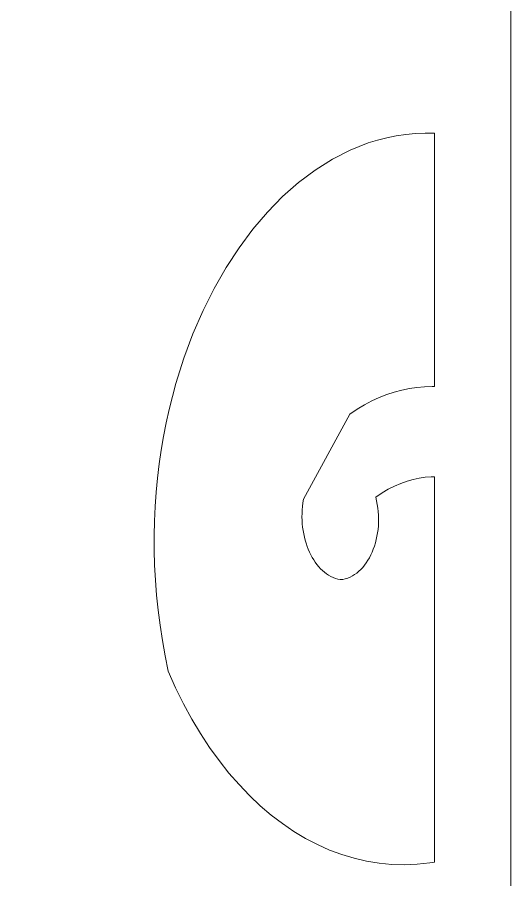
# Model space of a CAD drawing. Header units: centimetres. Extents: x -9.1 to 5.1, y -12.3 to 13.3.
# Drawn here: x 4.076 to 5.091, y -4.03 to -2.254 of the extents above; entities that cross this region are included whole.
import ezdxf

# ---------------------------------------------------------------- set-up
doc = ezdxf.new("R2010")
doc.units = ezdxf.units.CM
doc.header["$MEASUREMENT"] = 0
doc.layers.add('layer 1', color=7, linetype='Continuous')

msp = doc.modelspace()

# ---------------------------------------------------------------- linework, layer by layer
at = {"layer": 'layer 1', "color": 242, "lineweight": 9}
for points, knots in [([(5.08841, -12.32848), (5.08841, -12.32848), (-9.09402, -12.32848), (-9.09402, -12.32848), (-9.09402, -12.32848), (-9.09402, -12.32848), (-9.09402, 0.32731), (-9.09402, 0.32731), (-9.09402, 0.32731), (-9.09402, 0.32731), (5.0911, 0.32731), (5.0911, 0.32731), (5.0911, 0.32731), (5.0911, 0.32731), (5.0911, -12.32848), (5.0911, -12.32848), (5.0911, -12.32848), (5.0911, -12.32848), (5.08841, -12.32848), (5.08841, -12.32848)], [0, 0, 0, 0, 0.1666667, 0.1666667, 0.1666667, 0.1666667, 0.3333333, 0.3333333, 0.3333333, 0.3333333, 0.5, 0.5, 0.5, 0.5, 0.6666667, 0.6666667, 0.6666667, 0.6666667, 1, 1, 1, 1]), ([(4.93436, -3.99352), (4.93436, -3.99352), (4.93436, -3.20034), (4.93436, -3.20034), (4.93436, -3.20034), (4.93436, -3.20034), (4.92773, -3.20036), (4.92773, -3.20036), (4.92773, -3.20036), (4.92773, -3.20036), (4.91541, -3.20126), (4.91541, -3.20126), (4.91541, -3.20126), (4.91541, -3.20126), (4.90297, -3.20305), (4.90297, -3.20305), (4.90297, -3.20305), (4.90297, -3.20305), (4.89042, -3.20575), (4.89042, -3.20575), (4.89042, -3.20575), (4.89042, -3.20575), (4.87776, -3.20937), (4.87776, -3.20937), (4.87776, -3.20937), (4.87776, -3.20937), (4.865, -3.21395), (4.865, -3.21395), (4.865, -3.21395), (4.865, -3.21395), (4.85218, -3.21949), (4.85218, -3.21949), (4.85218, -3.21949), (4.85218, -3.21949), (4.83929, -3.22604), (4.83929, -3.22604), (4.83929, -3.22604), (4.83929, -3.22604), (4.82634, -3.23359), (4.82634, -3.23359), (4.82634, -3.23359), (4.82634, -3.23359), (4.81333, -3.24219), (4.81333, -3.24219), (4.81333, -3.24219), (4.81333, -3.24219), (4.81513, -3.24964), (4.81513, -3.24964), (4.81513, -3.24964), (4.81513, -3.24964), (4.81659, -3.25712), (4.81659, -3.25712), (4.81659, -3.25712), (4.81659, -3.25712), (4.81773, -3.26459), (4.81773, -3.26459), (4.81773, -3.26459), (4.81773, -3.26459), (4.81853, -3.27208), (4.81853, -3.27208), (4.81853, -3.27208), (4.81853, -3.27208), (4.81904, -3.27953), (4.81904, -3.27953), (4.81904, -3.27953), (4.81904, -3.27953), (4.81923, -3.28694), (4.81923, -3.28694), (4.81923, -3.28694), (4.81923, -3.28694), (4.81913, -3.2943), (4.81913, -3.2943), (4.81913, -3.2943), (4.81913, -3.2943), (4.81874, -3.30159), (4.81874, -3.30159), (4.81874, -3.30159), (4.81874, -3.30159), (4.81807, -3.30878), (4.81807, -3.30878), (4.81807, -3.30878), (4.81807, -3.30878), (4.81709, -3.31587), (4.81709, -3.31587), (4.81709, -3.31587), (4.81709, -3.31587), (4.81587, -3.32286), (4.81587, -3.32286), (4.81587, -3.32286), (4.81587, -3.32286), (4.81439, -3.32968), (4.81439, -3.32968), (4.81439, -3.32968), (4.81439, -3.32968), (4.81264, -3.33637), (4.81264, -3.33637), (4.81264, -3.33637), (4.81264, -3.33637), (4.81064, -3.34287), (4.81064, -3.34287), (4.81064, -3.34287), (4.81064, -3.34287), (4.80841, -3.3492), (4.80841, -3.3492), (4.80841, -3.3492), (4.80841, -3.3492), (4.80593, -3.35532), (4.80593, -3.35532), (4.80593, -3.35532), (4.80593, -3.35532), (4.80325, -3.36122), (4.80325, -3.36122), (4.80325, -3.36122), (4.80325, -3.36122), (4.80033, -3.36688), (4.80033, -3.36688), (4.80033, -3.36688), (4.80033, -3.36688), (4.79718, -3.37229), (4.79718, -3.37229), (4.79718, -3.37229), (4.79718, -3.37229), (4.79385, -3.37744), (4.79385, -3.37744), (4.79385, -3.37744), (4.79385, -3.37744), (4.79031, -3.38229), (4.79031, -3.38229), (4.79031, -3.38229), (4.79031, -3.38229), (4.78657, -3.38684), (4.78657, -3.38684), (4.78657, -3.38684), (4.78657, -3.38684), (4.78266, -3.39108), (4.78266, -3.39108), (4.78266, -3.39108), (4.78266, -3.39108), (4.77857, -3.39497), (4.77857, -3.39497), (4.77857, -3.39497), (4.77857, -3.39497), (4.7743, -3.39852), (4.7743, -3.39852), (4.7743, -3.39852), (4.7743, -3.39852), (4.76987, -3.4017), (4.76987, -3.4017), (4.76987, -3.4017), (4.76987, -3.4017), (4.76529, -3.40449), (4.76529, -3.40449), (4.76529, -3.40449), (4.76529, -3.40449), (4.76055, -3.40689), (4.76055, -3.40689), (4.76055, -3.40689), (4.76055, -3.40689), (4.75566, -3.40886), (4.75566, -3.40886), (4.75566, -3.40886), (4.75566, -3.40886), (4.75065, -3.4104), (4.75065, -3.4104), (4.75065, -3.4104), (4.75065, -3.4104), (4.74551, -3.4115), (4.74551, -3.4115), (4.74551, -3.4115), (4.74551, -3.4115), (4.74024, -3.41212), (4.74024, -3.41212), (4.74024, -3.41212), (4.74024, -3.41212), (4.73527, -3.41109), (4.73527, -3.41109), (4.73527, -3.41109), (4.73527, -3.41109), (4.7304, -3.40964), (4.7304, -3.40964), (4.7304, -3.40964), (4.7304, -3.40964), (4.72564, -3.40782), (4.72564, -3.40782), (4.72564, -3.40782), (4.72564, -3.40782), (4.72103, -3.40564), (4.72103, -3.40564), (4.72103, -3.40564), (4.72103, -3.40564), (4.71652, -3.4031), (4.71652, -3.4031), (4.71652, -3.4031), (4.71652, -3.4031), (4.71216, -3.40021), (4.71216, -3.40021), (4.71216, -3.40021), (4.71216, -3.40021), (4.70794, -3.397), (4.70794, -3.397), (4.70794, -3.397), (4.70794, -3.397), (4.70384, -3.39346), (4.70384, -3.39346), (4.70384, -3.39346), (4.70384, -3.39346), (4.69992, -3.38963), (4.69992, -3.38963), (4.69992, -3.38963), (4.69992, -3.38963), (4.69616, -3.3855), (4.69616, -3.3855), (4.69616, -3.3855), (4.69616, -3.3855), (4.69255, -3.3811), (4.69255, -3.3811), (4.69255, -3.3811), (4.69255, -3.3811), (4.6891, -3.37643), (4.6891, -3.37643), (4.6891, -3.37643), (4.6891, -3.37643), (4.68583, -3.3715), (4.68583, -3.3715), (4.68583, -3.3715), (4.68583, -3.3715), (4.68275, -3.36633), (4.68275, -3.36633), (4.68275, -3.36633), (4.68275, -3.36633), (4.67983, -3.36093), (4.67983, -3.36093), (4.67983, -3.36093), (4.67983, -3.36093), (4.67713, -3.35532), (4.67713, -3.35532), (4.67713, -3.35532), (4.67713, -3.35532), (4.67462, -3.3495), (4.67462, -3.3495), (4.67462, -3.3495), (4.67462, -3.3495), (4.67231, -3.34351), (4.67231, -3.34351), (4.67231, -3.34351), (4.67231, -3.34351), (4.67021, -3.33732), (4.67021, -3.33732), (4.67021, -3.33732), (4.67021, -3.33732), (4.66832, -3.33098), (4.66832, -3.33098), (4.66832, -3.33098), (4.66832, -3.33098), (4.66666, -3.32448), (4.66666, -3.32448), (4.66666, -3.32448), (4.66666, -3.32448), (4.66524, -3.31783), (4.66524, -3.31783), (4.66524, -3.31783), (4.66524, -3.31783), (4.66404, -3.31107), (4.66404, -3.31107), (4.66404, -3.31107), (4.66404, -3.31107), (4.66307, -3.3042), (4.66307, -3.3042), (4.66307, -3.3042), (4.66307, -3.3042), (4.66235, -3.29722), (4.66235, -3.29722), (4.66235, -3.29722), (4.66235, -3.29722), (4.66187, -3.29015), (4.66187, -3.29015), (4.66187, -3.29015), (4.66187, -3.29015), (4.66166, -3.28301), (4.66166, -3.28301), (4.66166, -3.28301), (4.66166, -3.28301), (4.66171, -3.2758), (4.66171, -3.2758), (4.66171, -3.2758), (4.66171, -3.2758), (4.66201, -3.26855), (4.66201, -3.26855), (4.66201, -3.26855), (4.66201, -3.26855), (4.6626, -3.26125), (4.6626, -3.26125), (4.6626, -3.26125), (4.6626, -3.26125), (4.66346, -3.25394), (4.66346, -3.25394), (4.66346, -3.25394), (4.66346, -3.25394), (4.66461, -3.24662), (4.66461, -3.24662), (4.66461, -3.24662), (4.66461, -3.24662), (4.75998, -3.07107), (4.75998, -3.07107), (4.75998, -3.07107), (4.75998, -3.07107), (4.77489, -3.06118), (4.77489, -3.06118), (4.77489, -3.06118), (4.77489, -3.06118), (4.78995, -3.05224), (4.78995, -3.05224), (4.78995, -3.05224), (4.78995, -3.05224), (4.80515, -3.04427), (4.80515, -3.04427), (4.80515, -3.04427), (4.80515, -3.04427), (4.82047, -3.03724), (4.82047, -3.03724), (4.82047, -3.03724), (4.82047, -3.03724), (4.83589, -3.03117), (4.83589, -3.03117), (4.83589, -3.03117), (4.83589, -3.03117), (4.85139, -3.02603), (4.85139, -3.02603), (4.85139, -3.02603), (4.85139, -3.02603), (4.86698, -3.02183), (4.86698, -3.02183), (4.86698, -3.02183), (4.86698, -3.02183), (4.88257, -3.01857), (4.88257, -3.01857), (4.88257, -3.01857), (4.88257, -3.01857), (4.89822, -3.01623), (4.89822, -3.01623), (4.89822, -3.01623), (4.89822, -3.01623), (4.91388, -3.01482), (4.91388, -3.01482), (4.91388, -3.01482), (4.91388, -3.01482), (4.92953, -3.01432), (4.92953, -3.01432), (4.92953, -3.01432), (4.92953, -3.01432), (4.93436, -3.01445), (4.93436, -3.01445), (4.93436, -3.01445), (4.93436, -3.01445), (4.93436, -2.49298), (4.93436, -2.49298), (4.93436, -2.49298), (4.93436, -2.49298), (4.91491, -2.49268), (4.91491, -2.49268), (4.91491, -2.49268), (4.91491, -2.49268), (4.89498, -2.49345), (4.89498, -2.49345), (4.89498, -2.49345), (4.89498, -2.49345), (4.87522, -2.49529), (4.87522, -2.49529), (4.87522, -2.49529), (4.87522, -2.49529), (4.8556, -2.4982), (4.8556, -2.4982), (4.8556, -2.4982), (4.8556, -2.4982), (4.83618, -2.50214), (4.83618, -2.50214), (4.83618, -2.50214), (4.83618, -2.50214), (4.81694, -2.5071), (4.81694, -2.5071), (4.81694, -2.5071), (4.81694, -2.5071), (4.79792, -2.51306), (4.79792, -2.51306), (4.79792, -2.51306), (4.79792, -2.51306), (4.77911, -2.52), (4.77911, -2.52), (4.77911, -2.52), (4.77911, -2.52), (4.76054, -2.5279), (4.76054, -2.5279), (4.76054, -2.5279), (4.76054, -2.5279), (4.72412, -2.5465), (4.72412, -2.5465), (4.72412, -2.5465), (4.72412, -2.5465), (4.68881, -2.56872), (4.68881, -2.56872), (4.68881, -2.56872), (4.68881, -2.56872), (4.65469, -2.59439), (4.65469, -2.59439), (4.65469, -2.59439), (4.65469, -2.59439), (4.62185, -2.62339), (4.62185, -2.62339), (4.62185, -2.62339), (4.62185, -2.62339), (4.59044, -2.65553), (4.59044, -2.65553), (4.59044, -2.65553), (4.59044, -2.65553), (4.56054, -2.69068), (4.56054, -2.69068), (4.56054, -2.69068), (4.56054, -2.69068), (4.53225, -2.72869), (4.53225, -2.72869), (4.53225, -2.72869), (4.53225, -2.72869), (4.50569, -2.76938), (4.50569, -2.76938), (4.50569, -2.76938), (4.50569, -2.76938), (4.48096, -2.81264), (4.48096, -2.81264), (4.48096, -2.81264), (4.48096, -2.81264), (4.45816, -2.85829), (4.45816, -2.85829), (4.45816, -2.85829), (4.45816, -2.85829), (4.4374, -2.90617), (4.4374, -2.90617), (4.4374, -2.90617), (4.4374, -2.90617), (4.4188, -2.95615), (4.4188, -2.95615), (4.4188, -2.95615), (4.4188, -2.95615), (4.40245, -3.00807), (4.40245, -3.00807), (4.40245, -3.00807), (4.40245, -3.00807), (4.38848, -3.06178), (4.38848, -3.06178), (4.38848, -3.06178), (4.38848, -3.06178), (4.38241, -3.08923), (4.38241, -3.08923), (4.38241, -3.08923), (4.38241, -3.08923), (4.37696, -3.11711), (4.37696, -3.11711), (4.37696, -3.11711), (4.37696, -3.11711), (4.37216, -3.14533), (4.37216, -3.14533), (4.37216, -3.14533), (4.37216, -3.14533), (4.36802, -3.17391), (4.36802, -3.17391), (4.36802, -3.17391), (4.36802, -3.17391), (4.36455, -3.20283), (4.36455, -3.20283), (4.36455, -3.20283), (4.36455, -3.20283), (4.36176, -3.23206), (4.36176, -3.23206), (4.36176, -3.23206), (4.36176, -3.23206), (4.35967, -3.26158), (4.35967, -3.26158), (4.35967, -3.26158), (4.35967, -3.26158), (4.3583, -3.29137), (4.3583, -3.29137), (4.3583, -3.29137), (4.3583, -3.29137), (4.35763, -3.32142), (4.35763, -3.32142), (4.35763, -3.32142), (4.35763, -3.32142), (4.35771, -3.35172), (4.35771, -3.35172), (4.35771, -3.35172), (4.35771, -3.35172), (4.35853, -3.38221), (4.35853, -3.38221), (4.35853, -3.38221), (4.35853, -3.38221), (4.36013, -3.41292), (4.36013, -3.41292), (4.36013, -3.41292), (4.36013, -3.41292), (4.3625, -3.44381), (4.3625, -3.44381), (4.3625, -3.44381), (4.3625, -3.44381), (4.36567, -3.47485), (4.36567, -3.47485), (4.36567, -3.47485), (4.36567, -3.47485), (4.36962, -3.50604), (4.36962, -3.50604), (4.36962, -3.50604), (4.36962, -3.50604), (4.37439, -3.53735), (4.37439, -3.53735), (4.37439, -3.53735), (4.37439, -3.53735), (4.38001, -3.56875), (4.38001, -3.56875), (4.38001, -3.56875), (4.38001, -3.56875), (4.38646, -3.60025), (4.38646, -3.60025), (4.38646, -3.60025), (4.38646, -3.60025), (4.40172, -3.63463), (4.40172, -3.63463), (4.40172, -3.63463), (4.40172, -3.63463), (4.41791, -3.66758), (4.41791, -3.66758), (4.41791, -3.66758), (4.41791, -3.66758), (4.43496, -3.69906), (4.43496, -3.69906), (4.43496, -3.69906), (4.43496, -3.69906), (4.45287, -3.7291), (4.45287, -3.7291), (4.45287, -3.7291), (4.45287, -3.7291), (4.47158, -3.75763), (4.47158, -3.75763), (4.47158, -3.75763), (4.47158, -3.75763), (4.49104, -3.78467), (4.49104, -3.78467), (4.49104, -3.78467), (4.49104, -3.78467), (4.51123, -3.81019), (4.51123, -3.81019), (4.51123, -3.81019), (4.51123, -3.81019), (4.5321, -3.83417), (4.5321, -3.83417), (4.5321, -3.83417), (4.5321, -3.83417), (4.55359, -3.8566), (4.55359, -3.8566), (4.55359, -3.8566), (4.55359, -3.8566), (4.57568, -3.87746), (4.57568, -3.87746), (4.57568, -3.87746), (4.57568, -3.87746), (4.59832, -3.89674), (4.59832, -3.89674), (4.59832, -3.89674), (4.59832, -3.89674), (4.62148, -3.9144), (4.62148, -3.9144), (4.62148, -3.9144), (4.62148, -3.9144), (4.6451, -3.93046), (4.6451, -3.93046), (4.6451, -3.93046), (4.6451, -3.93046), (4.66917, -3.94487), (4.66917, -3.94487), (4.66917, -3.94487), (4.66917, -3.94487), (4.69363, -3.95764), (4.69363, -3.95764), (4.69363, -3.95764), (4.69363, -3.95764), (4.71843, -3.96872), (4.71843, -3.96872), (4.71843, -3.96872), (4.71843, -3.96872), (4.74354, -3.97812), (4.74354, -3.97812), (4.74354, -3.97812), (4.74354, -3.97812), (4.76891, -3.98582), (4.76891, -3.98582), (4.76891, -3.98582), (4.76891, -3.98582), (4.79452, -3.99181), (4.79452, -3.99181), (4.79452, -3.99181), (4.79452, -3.99181), (4.82032, -3.99604), (4.82032, -3.99604), (4.82032, -3.99604), (4.82032, -3.99604), (4.84624, -3.99853), (4.84624, -3.99853), (4.84624, -3.99853), (4.84624, -3.99853), (4.87229, -3.99924), (4.87229, -3.99924), (4.87229, -3.99924), (4.87229, -3.99924), (4.89838, -3.99817), (4.89838, -3.99817), (4.89838, -3.99817), (4.89838, -3.99817), (4.92451, -3.99529), (4.92451, -3.99529), (4.92451, -3.99529), (4.92451, -3.99529), (4.93436, -3.99352), (4.93436, -3.99352)], [0, 0, 0, 0, 0.0064103, 0.0064103, 0.0064103, 0.0064103, 0.0128205, 0.0128205, 0.0128205, 0.0128205, 0.0192308, 0.0192308, 0.0192308, 0.0192308, 0.025641, 0.025641, 0.025641, 0.025641, 0.0320513, 0.0320513, 0.0320513, 0.0320513, 0.0384615, 0.0384615, 0.0384615, 0.0384615, 0.0448718, 0.0448718, 0.0448718, 0.0448718, 0.0512821, 0.0512821, 0.0512821, 0.0512821, 0.0576923, 0.0576923, 0.0576923, 0.0576923, 0.0641026, 0.0641026, 0.0641026, 0.0641026, 0.0705128, 0.0705128, 0.0705128, 0.0705128, 0.0769231, 0.0769231, 0.0769231, 0.0769231, 0.0833333, 0.0833333, 0.0833333, 0.0833333, 0.0897436, 0.0897436, 0.0897436, 0.0897436, 0.0961538, 0.0961538, 0.0961538, 0.0961538, 0.1025641, 0.1025641, 0.1025641, 0.1025641, 0.1089744, 0.1089744, 0.1089744, 0.1089744, 0.1153846, 0.1153846, 0.1153846, 0.1153846, 0.1217949, 0.1217949, 0.1217949, 0.1217949, 0.1282051, 0.1282051, 0.1282051, 0.1282051, 0.1346154, 0.1346154, 0.1346154, 0.1346154, 0.1410256, 0.1410256, 0.1410256, 0.1410256, 0.1474359, 0.1474359, 0.1474359, 0.1474359, 0.1538462, 0.1538462, 0.1538462, 0.1538462, 0.1602564, 0.1602564, 0.1602564, 0.1602564, 0.1666667, 0.1666667, 0.1666667, 0.1666667, 0.1730769, 0.1730769, 0.1730769, 0.1730769, 0.1794872, 0.1794872, 0.1794872, 0.1794872, 0.1858974, 0.1858974, 0.1858974, 0.1858974, 0.1923077, 0.1923077, 0.1923077, 0.1923077, 0.1987179, 0.1987179, 0.1987179, 0.1987179, 0.2051282, 0.2051282, 0.2051282, 0.2051282, 0.2115385, 0.2115385, 0.2115385, 0.2115385, 0.2179487, 0.2179487, 0.2179487, 0.2179487, 0.224359, 0.224359, 0.224359, 0.224359, 0.2307692, 0.2307692, 0.2307692, 0.2307692, 0.2371795, 0.2371795, 0.2371795, 0.2371795, 0.2435897, 0.2435897, 0.2435897, 0.2435897, 0.25, 0.25, 0.25, 0.25, 0.2564103, 0.2564103, 0.2564103, 0.2564103, 0.2628205, 0.2628205, 0.2628205, 0.2628205, 0.2692308, 0.2692308, 0.2692308, 0.2692308, 0.275641, 0.275641, 0.275641, 0.275641, 0.2820513, 0.2820513, 0.2820513, 0.2820513, 0.2884615, 0.2884615, 0.2884615, 0.2884615, 0.2948718, 0.2948718, 0.2948718, 0.2948718, 0.3012821, 0.3012821, 0.3012821, 0.3012821, 0.3076923, 0.3076923, 0.3076923, 0.3076923, 0.3141026, 0.3141026, 0.3141026, 0.3141026, 0.3205128, 0.3205128, 0.3205128, 0.3205128, 0.3269231, 0.3269231, 0.3269231, 0.3269231, 0.3333333, 0.3333333, 0.3333333, 0.3333333, 0.3397436, 0.3397436, 0.3397436, 0.3397436, 0.3461538, 0.3461538, 0.3461538, 0.3461538, 0.3525641, 0.3525641, 0.3525641, 0.3525641, 0.3589744, 0.3589744, 0.3589744, 0.3589744, 0.3653846, 0.3653846, 0.3653846, 0.3653846, 0.3717949, 0.3717949, 0.3717949, 0.3717949, 0.3782051, 0.3782051, 0.3782051, 0.3782051, 0.3846154, 0.3846154, 0.3846154, 0.3846154, 0.3910256, 0.3910256, 0.3910256, 0.3910256, 0.3974359, 0.3974359, 0.3974359, 0.3974359, 0.4038462, 0.4038462, 0.4038462, 0.4038462, 0.4102564, 0.4102564, 0.4102564, 0.4102564, 0.4166667, 0.4166667, 0.4166667, 0.4166667, 0.4230769, 0.4230769, 0.4230769, 0.4230769, 0.4294872, 0.4294872, 0.4294872, 0.4294872, 0.4358974, 0.4358974, 0.4358974, 0.4358974, 0.4423077, 0.4423077, 0.4423077, 0.4423077, 0.4487179, 0.4487179, 0.4487179, 0.4487179, 0.4551282, 0.4551282, 0.4551282, 0.4551282, 0.4615385, 0.4615385, 0.4615385, 0.4615385, 0.4679487, 0.4679487, 0.4679487, 0.4679487, 0.474359, 0.474359, 0.474359, 0.474359, 0.4807692, 0.4807692, 0.4807692, 0.4807692, 0.4871795, 0.4871795, 0.4871795, 0.4871795, 0.4935897, 0.4935897, 0.4935897, 0.4935897, 0.5, 0.5, 0.5, 0.5, 0.5064103, 0.5064103, 0.5064103, 0.5064103, 0.5128205, 0.5128205, 0.5128205, 0.5128205, 0.5192308, 0.5192308, 0.5192308, 0.5192308, 0.525641, 0.525641, 0.525641, 0.525641, 0.5320513, 0.5320513, 0.5320513, 0.5320513, 0.5384615, 0.5384615, 0.5384615, 0.5384615, 0.5448718, 0.5448718, 0.5448718, 0.5448718, 0.5512821, 0.5512821, 0.5512821, 0.5512821, 0.5576923, 0.5576923, 0.5576923, 0.5576923, 0.5641026, 0.5641026, 0.5641026, 0.5641026, 0.5705128, 0.5705128, 0.5705128, 0.5705128, 0.5769231, 0.5769231, 0.5769231, 0.5769231, 0.5833333, 0.5833333, 0.5833333, 0.5833333, 0.5897436, 0.5897436, 0.5897436, 0.5897436, 0.5961538, 0.5961538, 0.5961538, 0.5961538, 0.6025641, 0.6025641, 0.6025641, 0.6025641, 0.6089744, 0.6089744, 0.6089744, 0.6089744, 0.6153846, 0.6153846, 0.6153846, 0.6153846, 0.6217949, 0.6217949, 0.6217949, 0.6217949, 0.6282051, 0.6282051, 0.6282051, 0.6282051, 0.6346154, 0.6346154, 0.6346154, 0.6346154, 0.6410256, 0.6410256, 0.6410256, 0.6410256, 0.6474359, 0.6474359, 0.6474359, 0.6474359, 0.6538462, 0.6538462, 0.6538462, 0.6538462, 0.6602564, 0.6602564, 0.6602564, 0.6602564, 0.6666667, 0.6666667, 0.6666667, 0.6666667, 0.6730769, 0.6730769, 0.6730769, 0.6730769, 0.6794872, 0.6794872, 0.6794872, 0.6794872, 0.6858974, 0.6858974, 0.6858974, 0.6858974, 0.6923077, 0.6923077, 0.6923077, 0.6923077, 0.6987179, 0.6987179, 0.6987179, 0.6987179, 0.7051282, 0.7051282, 0.7051282, 0.7051282, 0.7115385, 0.7115385, 0.7115385, 0.7115385, 0.7179487, 0.7179487, 0.7179487, 0.7179487, 0.724359, 0.724359, 0.724359, 0.724359, 0.7307692, 0.7307692, 0.7307692, 0.7307692, 0.7371795, 0.7371795, 0.7371795, 0.7371795, 0.7435897, 0.7435897, 0.7435897, 0.7435897, 0.75, 0.75, 0.75, 0.75, 0.7564103, 0.7564103, 0.7564103, 0.7564103, 0.7628205, 0.7628205, 0.7628205, 0.7628205, 0.7692308, 0.7692308, 0.7692308, 0.7692308, 0.775641, 0.775641, 0.775641, 0.775641, 0.7820513, 0.7820513, 0.7820513, 0.7820513, 0.7884615, 0.7884615, 0.7884615, 0.7884615, 0.7948718, 0.7948718, 0.7948718, 0.7948718, 0.8012821, 0.8012821, 0.8012821, 0.8012821, 0.8076923, 0.8076923, 0.8076923, 0.8076923, 0.8141026, 0.8141026, 0.8141026, 0.8141026, 0.8205128, 0.8205128, 0.8205128, 0.8205128, 0.8269231, 0.8269231, 0.8269231, 0.8269231, 0.8333333, 0.8333333, 0.8333333, 0.8333333, 0.8397436, 0.8397436, 0.8397436, 0.8397436, 0.8461538, 0.8461538, 0.8461538, 0.8461538, 0.8525641, 0.8525641, 0.8525641, 0.8525641, 0.8589744, 0.8589744, 0.8589744, 0.8589744, 0.8653846, 0.8653846, 0.8653846, 0.8653846, 0.8717949, 0.8717949, 0.8717949, 0.8717949, 0.8782051, 0.8782051, 0.8782051, 0.8782051, 0.8846154, 0.8846154, 0.8846154, 0.8846154, 0.8910256, 0.8910256, 0.8910256, 0.8910256, 0.8974359, 0.8974359, 0.8974359, 0.8974359, 0.9038462, 0.9038462, 0.9038462, 0.9038462, 0.9102564, 0.9102564, 0.9102564, 0.9102564, 0.9166667, 0.9166667, 0.9166667, 0.9166667, 0.9230769, 0.9230769, 0.9230769, 0.9230769, 0.9294872, 0.9294872, 0.9294872, 0.9294872, 0.9358974, 0.9358974, 0.9358974, 0.9358974, 0.9423077, 0.9423077, 0.9423077, 0.9423077, 0.9487179, 0.9487179, 0.9487179, 0.9487179, 0.9551282, 0.9551282, 0.9551282, 0.9551282, 0.9615385, 0.9615385, 0.9615385, 0.9615385, 0.9679487, 0.9679487, 0.9679487, 0.9679487, 0.974359, 0.974359, 0.974359, 0.974359, 0.9807692, 0.9807692, 0.9807692, 0.9807692, 0.9871795, 0.9871795, 0.9871795, 0.9871795, 1, 1, 1, 1])]:
    msp.add_open_spline(points, degree=3, knots=knots, dxfattribs=at)

doc.saveas('drawing.dxf')
